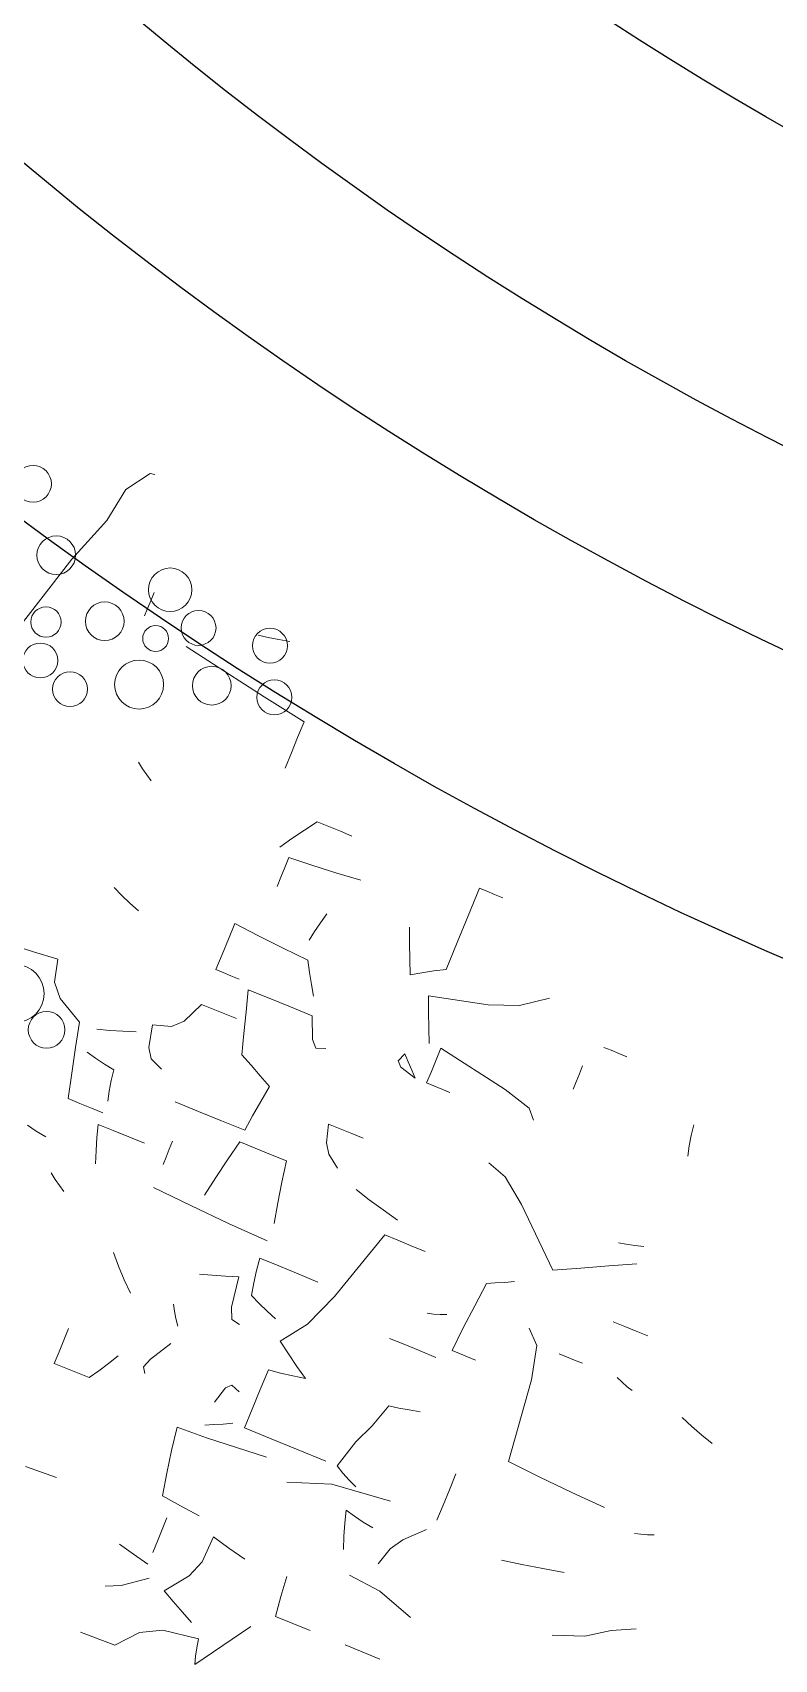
# Model space of a CAD drawing. Header units: metres. Extents: x -325 to 301, y -147 to 149.
# Drawn here: x 16.874 to 17.513, y 81.326 to 82.729 of the extents above; entities that cross this region are included whole.
import ezdxf

# ---------------------------------------------------------------- set-up
doc = ezdxf.new("R2010")
doc.units = ezdxf.units.M
doc.layers.add('-AUX-QAD', color=5, linetype='Continuous', plot=False)
doc.layers.add('-AUX_MON', color=3, linetype='Continuous', plot=False)
doc.layers.add('05-VEG-sec plano 2_', color=251, linetype='Continuous', lineweight=18)
doc.layers.add('10-DET_TERRENY_compactat', color=252, linetype='Continuous')

# ---------------------------------------------------------------- blocks, each defined once
blk = doc.blocks.new('arbusto')
at = {"color": 0}
for p, q in [((84.9598, 110.0241), (84.9602, 110.0311)), ((85.0665, 110.0276), (85.0581, 110.0264)), ((85.0753, 110.029), (85.0665, 110.0276)), ((84.959, 110.0111), (84.9593, 110.0174)), ((84.9593, 110.0174), (84.9598, 110.0241)), ((85.0581, 110.0264), (85.05, 110.0256)), ((85.0341, 109.9895), (84.9983, 109.9987)), ((85.0703, 109.9805), (85.0341, 109.9895)), ((85.1068, 109.972), (85.0703, 109.9805)), ((85.106, 109.9583), (85.1068, 109.972)), ((85.1052, 109.9451), (85.106, 109.9583)), ((85.1044, 109.9321), (85.1052, 109.9451)), ((84.9969, 109.8949), (84.9921, 109.8989)), ((85.1425, 109.8997), (85.1349, 109.8901)), ((85.1524, 109.8991), (85.1425, 109.8997)), ((85.1624, 109.8984), (85.1524, 109.8991)), ((85.1724, 109.8978), (85.1624, 109.8984)), ((85.0017, 109.8913), (84.9969, 109.8949)), ((85.0065, 109.888), (85.0017, 109.8913)), ((85.1349, 109.8901), (85.1276, 109.8805)), ((85.2822, 109.8911), (85.2807, 109.8674)), ((85.2885, 109.8907), (85.2822, 109.8911)), ((85.2952, 109.8903), (85.2885, 109.8907)), ((85.3022, 109.8899), (85.2952, 109.8903)), ((85.1276, 109.8805), (85.1207, 109.8709)), ((85.1303, 109.8653), (85.1298, 109.8567)), ((85.1504, 109.8654), (85.1303, 109.8653)), ((85.1704, 109.8659), (85.1504, 109.8654)), ((85.1905, 109.8667), (85.1704, 109.8659)), ((85.2807, 109.8674), (85.2793, 109.8442)), ((85.1293, 109.8484), (85.1288, 109.8404)), ((85.1298, 109.8567), (85.1293, 109.8484)), ((85.1734, 109.8326), (85.1709, 109.8241)), ((85.2435, 109.8314), (85.2392, 109.8436)), ((85.2793, 109.8442), (85.2779, 109.8212)), ((85.1709, 109.8241), (85.1687, 109.8159)), ((85.2477, 109.8194), (85.2435, 109.8314)), ((85.252, 109.8078), (85.2477, 109.8194)), ((85.2779, 109.8212), (85.2689, 109.8168)), ((85.3634, 109.826), (85.3425, 109.8126)), ((85.1687, 109.8159), (85.1669, 109.808)), ((85.2604, 109.8123), (85.252, 109.8078)), ((85.2689, 109.8168), (85.2604, 109.8123)), ((85.3425, 109.8126), (85.3187, 109.805)), ((85.0138, 109.7937), (85.006, 109.7978)), ((85.0218, 109.7899), (85.0138, 109.7937)), ((85.1064, 109.8017), (85.1055, 109.788)), ((85.1275, 109.7984), (85.1064, 109.8017)), ((85.1491, 109.7954), (85.1275, 109.7984)), ((85.171, 109.7927), (85.1491, 109.7954)), ((85.3187, 109.805), (85.2714, 109.7966)), ((85.2714, 109.7966), (85.2756, 109.7843)), ((85.4233, 109.8023), (85.417, 109.8026)), ((85.43, 109.8018), (85.4233, 109.8023)), ((85.437, 109.8014), (85.43, 109.8018)), ((85.0303, 109.7863), (85.0218, 109.7899)), ((85.1055, 109.788), (85.1047, 109.7748)), ((85.1754, 109.7837), (85.171, 109.7927)), ((85.1799, 109.7752), (85.1754, 109.7837)), ((85.2756, 109.7843), (85.2799, 109.7723)), ((85.4054, 109.7763), (85.4058, 109.7833)), ((85.1047, 109.7748), (85.1039, 109.7618)), ((85.1844, 109.7668), (85.1799, 109.7752)), ((85.2799, 109.7723), (85.2842, 109.7607)), ((85.4046, 109.7633), (85.405, 109.7696)), ((85.405, 109.7696), (85.4054, 109.7763)), ((85.1039, 109.7618), (85.1102, 109.7614)), ((85.1102, 109.7614), (85.1169, 109.761)), ((85.1169, 109.761), (85.1239, 109.7605)), ((85.1336, 109.7549), (85.1375, 109.7377)), ((85.1516, 109.7538), (85.1336, 109.7549)), ((85.2942, 109.7601), (85.2936, 109.7501)), ((85.3534, 109.7455), (85.2942, 109.7601)), ((85.5058, 109.7584), (85.505, 109.7672)), ((85.507, 109.7501), (85.5058, 109.7584)), ((85.1698, 109.7527), (85.1516, 109.7538)), ((85.1885, 109.7516), (85.1698, 109.7527)), ((85.1948, 109.7337), (85.1885, 109.7516)), ((85.2651, 109.7396), (85.2683, 109.7467)), ((85.2683, 109.7467), (85.273, 109.7414)), ((85.273, 109.7414), (85.2777, 109.7361)), ((85.2936, 109.7501), (85.293, 109.7401)), ((85.3763, 109.7376), (85.3534, 109.7455)), ((85.5085, 109.7419), (85.507, 109.7501)), ((84.9616, 109.7285), (84.9416, 109.728)), ((84.9817, 109.7292), (84.9616, 109.7285)), ((84.9852, 109.7108), (84.9817, 109.7292)), ((85.1021, 109.7318), (85.0932, 109.7146)), ((85.1121, 109.7312), (85.1021, 109.7318)), ((85.1221, 109.7306), (85.1121, 109.7312)), ((85.132, 109.73), (85.1221, 109.7306)), ((85.1375, 109.7377), (85.1415, 109.7207)), ((85.1996, 109.7282), (85.1948, 109.7337)), ((85.2072, 109.7304), (85.1996, 109.7282)), ((85.2687, 109.7355), (85.2651, 109.7396)), ((85.2824, 109.7308), (85.2687, 109.7355)), ((85.2777, 109.7361), (85.2824, 109.7308)), ((85.293, 109.7401), (85.2923, 109.7302)), ((85.2923, 109.7302), (85.2986, 109.7298)), ((85.2986, 109.7298), (85.3054, 109.7294)), ((85.3054, 109.7294), (85.3123, 109.7289)), ((85.3825, 109.7296), (85.3763, 109.7376)), ((85.1415, 109.7207), (85.1455, 109.7041)), ((84.9936, 109.6999), (84.9852, 109.7108)), ((85.085, 109.7073), (85.0703, 109.7037)), ((85.0703, 109.7037), (85.0733, 109.6857)), ((85.0932, 109.7146), (85.085, 109.7073)), ((85.1455, 109.7041), (85.1551, 109.6985)), ((85.0142, 109.6871), (84.9936, 109.6999)), ((85.0495, 109.6913), (85.0393, 109.6886)), ((85.0597, 109.6944), (85.0495, 109.6913)), ((85.1551, 109.6985), (85.1648, 109.6929)), ((85.1648, 109.6929), (85.1745, 109.6873)), ((85.0179, 109.6669), (85.0142, 109.6871)), ((85.0393, 109.6886), (85.0292, 109.6862)), ((85.0733, 109.6857), (85.078, 109.6776)), ((85.078, 109.6776), (85.0884, 109.6726)), ((85.1745, 109.6873), (85.1717, 109.6737)), ((85.3757, 109.6794), (85.3598, 109.6859)), ((85.3954, 109.6626), (85.3757, 109.6794)), ((85.0217, 109.6466), (85.0179, 109.6669)), ((85.0358, 109.6638), (85.0279, 109.6663)), ((85.044, 109.6616), (85.0358, 109.6638)), ((85.1717, 109.6737), (85.1691, 109.6606)), ((85.2288, 109.6739), (85.232, 109.6593)), ((85.2388, 109.6733), (85.2288, 109.6739)), ((85.2487, 109.6727), (85.2388, 109.6733)), ((85.2587, 109.6721), (85.2487, 109.6727)), ((85.0526, 109.6597), (85.044, 109.6616)), ((85.0533, 109.651), (85.0526, 109.6597)), ((85.0546, 109.6426), (85.0533, 109.651)), ((85.1271, 109.6501), (85.1072, 109.6514)), ((85.1691, 109.6606), (85.1671, 109.6477)), ((85.232, 109.6593), (85.2367, 109.6512)), ((85.2367, 109.6512), (85.2469, 109.6428)), ((85.4359, 109.6211), (85.3954, 109.6626)), ((85.4847, 109.6595), (85.4783, 109.6586)), ((85.4915, 109.6608), (85.4847, 109.6595)), ((85.4986, 109.6624), (85.4915, 109.6608)), ((85.0255, 109.6263), (85.0217, 109.6466)), ((85.056, 109.6345), (85.0546, 109.6426)), ((85.1471, 109.6489), (85.1271, 109.6501)), ((85.1671, 109.6477), (85.1471, 109.6489)), ((85.1664, 109.6377), (85.1617, 109.621)), ((85.1795, 109.6369), (85.1664, 109.6377)), ((85.4771, 109.6387), (85.4565, 109.6299)), ((85.4977, 109.6474), (85.4771, 109.6387)), ((85.0355, 109.6257), (85.0255, 109.6263)), ((85.0454, 109.6251), (85.0355, 109.6257)), ((85.0554, 109.6245), (85.0454, 109.6251)), ((85.1927, 109.6361), (85.1795, 109.6369)), ((85.2064, 109.6352), (85.1927, 109.6361)), ((85.2084, 109.6181), (85.2064, 109.6352)), ((85.279, 109.6271), (85.2663, 109.6316)), ((85.2921, 109.623), (85.279, 109.6271)), ((85.4565, 109.6299), (85.4359, 109.6211)), ((85.0548, 109.6145), (85.0572, 109.6043)), ((85.0678, 109.6137), (85.0548, 109.6145)), ((85.0811, 109.6129), (85.0678, 109.6137)), ((85.0947, 109.6121), (85.0811, 109.6129)), ((85.1145, 109.6071), (85.1149, 109.6139)), ((85.1149, 109.6139), (85.1153, 109.6208)), ((85.1617, 109.621), (85.1574, 109.6045)), ((85.2106, 109.6012), (85.2084, 109.6181)), ((85.3056, 109.6191), (85.2921, 109.623)), ((85.0572, 109.6043), (85.0599, 109.5942)), ((85.1141, 109.6008), (85.1145, 109.6071)), ((85.1574, 109.6045), (85.1534, 109.5884)), ((85.2133, 109.5847), (85.2106, 109.6012)), ((85.2997, 109.6045), (85.2776, 109.545)), ((85.3109, 109.6038), (85.2997, 109.6045)), ((85.3226, 109.6031), (85.3109, 109.6038)), ((85.3346, 109.6023), (85.3226, 109.6031)), ((85.4026, 109.5994), (85.3956, 109.5966)), ((85.4098, 109.6027), (85.4026, 109.5994)), ((85.0097, 109.5935), (85.0016, 109.5958)), ((85.0183, 109.5917), (85.0097, 109.5935)), ((85.0599, 109.5942), (85.0629, 109.5839)), ((85.3892, 109.594), (85.386, 109.5741)), ((85.3956, 109.5966), (85.3892, 109.594)), ((85.5046, 109.5969), (85.4946, 109.5975)), ((85.5146, 109.5963), (85.5046, 109.5969)), ((85.5245, 109.5957), (85.5146, 109.5963)), ((85.1457, 109.5769), (85.1129, 109.5809)), ((85.1788, 109.5731), (85.1457, 109.5769)), ((85.2124, 109.5698), (85.1788, 109.5731)), ((85.386, 109.5741), (85.383, 109.5543)), ((85.0365, 109.5618), (85.0318, 109.5658)), ((85.0413, 109.5583), (85.0365, 109.5618)), ((85.3671, 109.5603), (85.362, 109.5586)), ((85.4431, 109.56), (85.4329, 109.5712)), ((85.4479, 109.5325), (85.4431, 109.56)), ((85.4685, 109.559), (85.4622, 109.5594)), ((85.0461, 109.5549), (85.0413, 109.5583)), ((85.2277, 109.5538), (85.2114, 109.5548)), ((85.2114, 109.5548), (85.2121, 109.5447)), ((85.2444, 109.5528), (85.2277, 109.5538)), ((85.2613, 109.5517), (85.2444, 109.5528)), ((85.3569, 109.5572), (85.3518, 109.5562)), ((85.362, 109.5586), (85.3569, 109.5572)), ((85.383, 109.5543), (85.3805, 109.5344)), ((85.4752, 109.5586), (85.4685, 109.559)), ((85.4822, 109.5582), (85.4752, 109.5586)), ((85.517, 109.5541), (85.5121, 109.5564)), ((85.5219, 109.552), (85.517, 109.5541)), ((85.5268, 109.5504), (85.5219, 109.552)), ((85.2002, 109.5354), (85.19, 109.5324)), ((85.2026, 109.5106), (85.2002, 109.5354)), ((85.2121, 109.5447), (85.2132, 109.5346)), ((85.2132, 109.5346), (85.2146, 109.5245)), ((85.2776, 109.545), (85.2642, 109.5172)), ((85.3805, 109.5344), (85.3868, 109.534)), ((85.3868, 109.534), (85.3935, 109.5336)), ((85.3935, 109.5336), (85.4005, 109.5332)), ((85.5811, 109.5384), (85.5714, 109.5427)), ((85.5909, 109.5345), (85.5811, 109.5384)), ((85.6007, 109.5309), (85.5909, 109.5345)), ((85.1067, 109.5124), (85.0992, 109.5216)), ((85.1798, 109.5297), (85.1697, 109.5273)), ((85.19, 109.5324), (85.1798, 109.5297)), ((85.2146, 109.5245), (85.2224, 109.5203)), ((85.2224, 109.5203), (85.2304, 109.5166)), ((85.343, 109.5267), (85.33, 109.5275)), ((85.3562, 109.5259), (85.343, 109.5267)), ((85.3699, 109.525), (85.3562, 109.5259)), ((85.4514, 109.4649), (85.4479, 109.5325)), ((85.1144, 109.5037), (85.1067, 109.5124)), ((85.2059, 109.5013), (85.2026, 109.5106)), ((85.2304, 109.5166), (85.2389, 109.513)), ((85.2642, 109.5172), (85.248, 109.4974)), ((85.1226, 109.4951), (85.1144, 109.5037)), ((85.1606, 109.4928), (85.1579, 109.498)), ((85.2131, 109.4996), (85.2059, 109.5013)), ((85.248, 109.4974), (85.2575, 109.4899)), ((85.1635, 109.4876), (85.1606, 109.4928)), ((85.1669, 109.4824), (85.1635, 109.4876)), ((85.2575, 109.4899), (85.2671, 109.4825)), ((85.2671, 109.4825), (85.2767, 109.4756)), ((85.2465, 109.4725), (85.2454, 109.4556)), ((85.2565, 109.4732), (85.2465, 109.4725)), ((85.2666, 109.4743), (85.2565, 109.4732)), ((85.2767, 109.4756), (85.2666, 109.4743)), ((85.3469, 109.4763), (85.3394, 109.4568)), ((85.355, 109.4771), (85.3469, 109.4763)), ((85.3633, 109.4784), (85.355, 109.4771)), ((85.3721, 109.4798), (85.3633, 109.4784)), ((85.166, 109.4674), (85.1546, 109.4503)), ((85.2454, 109.4556), (85.2444, 109.4388)), ((85.3394, 109.4568), (85.331, 109.4406)), ((85.4792, 109.4612), (85.4514, 109.4649)), ((85.5073, 109.4578), (85.4792, 109.4612)), ((85.5359, 109.4547), (85.5073, 109.4578)), ((85.0837, 109.4324), (85.0843, 109.4424)), ((85.0843, 109.4424), (85.0849, 109.4524)), ((85.1295, 109.4446), (85.124, 109.4362)), ((85.1546, 109.4503), (85.1515, 109.4427)), ((85.1515, 109.4427), (85.1542, 109.4381)), ((85.2188, 109.448), (85.2141, 109.4344)), ((85.2229, 109.4517), (85.2188, 109.448)), ((85.23, 109.4485), (85.2229, 109.4517)), ((85.5703, 109.4439), (85.5652, 109.4429)), ((85.5754, 109.4453), (85.5703, 109.4439)), ((85.5805, 109.4469), (85.5754, 109.4453)), ((85.0831, 109.4224), (85.0837, 109.4324)), ((85.124, 109.4362), (85.1185, 109.4283)), ((85.2444, 109.4388), (85.2434, 109.4226)), ((85.331, 109.4406), (85.3232, 109.4177)), ((85.4141, 109.4284), (85.4149, 109.4421)), ((85.0931, 109.4218), (85.0831, 109.4224)), ((85.103, 109.4212), (85.0931, 109.4218)), ((85.113, 109.4206), (85.103, 109.4212)), ((85.1185, 109.4283), (85.113, 109.4206)), ((85.2193, 109.4171), (85.2128, 109.4144)), ((85.2262, 109.4199), (85.2193, 109.4171)), ((85.2334, 109.4232), (85.2262, 109.4199)), ((85.2434, 109.4226), (85.2664, 109.4212)), ((85.2664, 109.4212), (85.2896, 109.4197)), ((85.2896, 109.4197), (85.3133, 109.4183)), ((85.3232, 109.4177), (85.3293, 109.4136)), ((85.4133, 109.4152), (85.4141, 109.4284)), ((85.2173, 109.4054), (85.1923, 109.4057)), ((85.1923, 109.4057), (85.1941, 109.3868)), ((85.2423, 109.4056), (85.2173, 109.4054)), ((85.2674, 109.4061), (85.2423, 109.4056)), ((85.3725, 109.4046), (85.3239, 109.4023)), ((85.3293, 109.4136), (85.3358, 109.4099)), ((85.3358, 109.4099), (85.3426, 109.4065)), ((85.4125, 109.4022), (85.4133, 109.4152)), ((85.3239, 109.4023), (85.2894, 109.3924)), ((85.4069, 109.3925), (85.3917, 109.3786)), ((85.4882, 109.3905), (85.4717, 109.3885)), ((85.5051, 109.3928), (85.4882, 109.3905)), ((85.5222, 109.3954), (85.5051, 109.3928)), ((85.1941, 109.3868), (85.1963, 109.3684)), ((85.3414, 109.3865), (85.3438, 109.3763)), ((85.3493, 109.384), (85.3414, 109.3865)), ((85.3574, 109.3818), (85.3493, 109.384)), ((85.366, 109.38), (85.3574, 109.3818)), ((85.3917, 109.3786), (85.3846, 109.3686)), ((85.1963, 109.3684), (85.1989, 109.3502)), ((85.3438, 109.3763), (85.3464, 109.3662)), ((85.3464, 109.3662), (85.3495, 109.3559)), ((85.3846, 109.3686), (85.3794, 109.3541)), ((85.5909, 109.3712), (85.5726, 109.3634)), ((85.5541, 109.3523), (85.5292, 109.3449)), ((85.5726, 109.3634), (85.5541, 109.3523)), ((85.1989, 109.3502), (85.215, 109.3472)), ((85.215, 109.3472), (85.2316, 109.3444)), ((85.1142, 109.3366), (85.0878, 109.337)), ((85.2073, 109.3246), (85.2079, 109.3346)), ((85.2479, 109.3321), (85.2458, 109.3102)), ((85.2626, 109.3275), (85.2479, 109.3321)), ((85.2774, 109.3233), (85.2626, 109.3275)), ((85.3877, 109.3339), (85.3607, 109.3382)), ((85.4175, 109.3217), (85.3877, 109.3339)), ((85.2061, 109.3046), (85.2067, 109.3146)), ((85.2067, 109.3146), (85.2073, 109.3246)), ((85.3136, 109.3211), (85.3143, 109.3043)), ((85.192, 109.2985), (85.1789, 109.3026)), ((85.2458, 109.3102), (85.2397, 109.2963)), ((85.3143, 109.3043), (85.3153, 109.2879)), ((85.2055, 109.2947), (85.192, 109.2985)), ((85.2397, 109.2963), (85.2245, 109.2785)), ((85.3153, 109.2879), (85.3452, 109.2861)), ((85.2099, 109.2844), (85.1907, 109.2715)), ((85.2245, 109.2785), (85.2342, 109.2729)), ((85.2994, 109.2739), (85.2885, 109.2595)), ((85.3752, 109.2842), (85.4051, 109.2824)), ((85.1907, 109.2715), (85.1787, 109.267)), ((85.2342, 109.2729), (85.2439, 109.2673)), ((85.2439, 109.2673), (85.2535, 109.2617)), ((85.2336, 109.2486), (85.2166, 109.2408)), ((85.2629, 109.2511), (85.2336, 109.2486)), ((85.2638, 109.244), (85.2629, 109.2511)), ((85.2885, 109.2595), (85.2776, 109.2451)), ((85.2166, 109.2408), (85.2012, 109.2248)), ((85.2651, 109.2372), (85.2638, 109.244)), ((85.2667, 109.2308), (85.2651, 109.2372)), ((85.2776, 109.2451), (85.2667, 109.2308)), ((85.2012, 109.2248), (85.1721, 109.2258))]:
    blk.add_line(p, q, dxfattribs=at)
blk = doc.blocks.new('ccddddddddddd')
blk.add_lwpolyline([(90.2324, 20.0174), (90.2543, 20.0174), (90.3529, 19.9299), (90.4186, 19.7766), (90.5501, 19.5795), (90.7472, 19.2291), (90.9663, 18.7911), (91.2292, 18.2656), (91.514, 17.6524), (91.7769, 17.0831), (91.974, 16.5794), (92.1274, 16.0757), (92.3245, 15.5283), (92.456, 15.1341), (92.4779, 14.8713), (92.5436, 14.6742), (92.6093, 14.5209), (92.6203, 14.4334)])
for centre, radius in [((90.7756, 19.8932), 0.0836), ((90.6233, 19.5867), 0.0883), ((90.0866, 19.5071), 0.0991), ((89.5994, 19.321), 0.0797), ((89.9332, 19.3538), 0.0797), ((90.3604, 19.321), 0.0883), ((90.1194, 19.2772), 0.059), ((90.6249, 19.2781), 0.0692), ((89.5446, 19.091), 0.0797), ((89.8347, 19.102), 0.0883), ((90.1633, 19.0582), 0.1117), ((90.6243, 19.1009), 0.0797), ((90.471, 18.9914), 0.0797), ((90.5142, 17.5809), 0.1319), ((90.3488, 17.4385), 0.0836)]:
    blk.add_circle(centre, radius)

msp = doc.modelspace()

# ---------------------------------------------------------------- hatches: boundary and pattern name
at = {"layer": '10-DET_TERRENY_compactat'}
h = msp.add_hatch(dxfattribs=at)
h.set_pattern_fill('HEX', color=256, scale=0.002, angle=0.5782)
h.set_pattern_definition([(0.578232, (0, -10), (-0.0001109957, 0.0109979625), [0.00635, -0.0127]), (120.578232, (0, -10), (-0.0094690171, -0.0055951064), [0.00635, -0.0127]), (60.578232, (0.00635, -9.999936), (-0.0095800128, 0.0054028561), [0.00635, -0.0127])])
edge = h.paths.add_edge_path(flags=16)
edge.add_arc((18.169, 80.7211), 0.0191, 0, 360)
edge = h.paths.add_edge_path(flags=16)
edge.add_arc((17.8473, 80.822), 0.0191, 0, 360)
edge = h.paths.add_edge_path(flags=16)
edge.add_arc((16.6231, 81.2256), 0.0191, 0, 360)
edge = h.paths.add_edge_path(flags=16)
edge.add_arc((16.2445, 81.3465), 0.0191, 0, 360)
edge = h.paths.add_edge_path(flags=16)
edge.add_arc((15.7756, 81.4967), 0.0191, 0, 360)
edge = h.paths.add_edge_path(flags=16)
edge.add_arc((15.399, 81.6181), 0.0191, 0, 360)
edge = h.paths.add_edge_path(flags=16)
edge.add_arc((15.0204, 81.7402), 0.0191, 0, 360)
edge = h.paths.add_edge_path(flags=16)
edge.add_arc((14.5514, 81.8935), 0.0191, 0, 360)
edge = h.paths.add_edge_path(flags=16)
edge.add_arc((20.169, 80.7211), 0.0191, 0, 360)
edge = h.paths.add_edge_path(flags=16)
edge.add_arc((19.669, 80.7211), 0.0191, 0, 360)
edge = h.paths.add_edge_path(flags=16)
edge.add_arc((19.169, 80.7211), 0.0191, 0, 360)
edge = h.paths.add_edge_path(flags=16)
edge.add_arc((18.669, 80.7211), 0.0191, 0, 360)
edge = h.paths.add_edge_path()
edge.add_line((17.5244, 80.9563), (17.5244, 80.9059))
edge.add_arc((-145.9364, -420.796), 527.6592, 71.881157, 71.953735, ccw=False)
edge.add_line((18.1598, 80.6985), (20.5286, 80.6985))
edge.add_line((20.5286, 80.6985), (20.5286, 80.7485))
edge.add_line((20.5286, 80.7485), (18.1677, 80.7485))
edge.add_line((18.1677, 80.7485), (17.5244, 80.9563))
edge = h.paths.add_edge_path()
edge.add_line((17.4786, 80.925), (17.4589, 80.9424))
edge.add_arc((17.4485, 80.9599), 0.0204, 30.4281, 301.003, ccw=False)
edge.add_line((17.466, 80.9702), (17.0135, 81.1213))
edge.add_arc((16.9997, 81.108), 0.0191, -259.7642, 43.9597, ccw=False)
edge.add_line((16.9963, 81.1269), (14.526, 81.9248))
edge.add_line((14.526, 81.9248), (14.3634, 81.9248))
edge.add_line((14.3634, 81.9248), (14.3634, 81.8967))
edge.add_line((14.3634, 81.8967), (14.4575, 81.8946))
edge.add_arc((-666.8326, -2046.0074), 2234.306, 72.1651353, 72.2464994, ccw=False)
edge = h.paths.add_edge_path(flags=17)
edge.add_line((17.4786, 80.9709), (17.4786, 80.971))
edge.add_line((17.4786, 80.971), (17.4779, 80.9713))
edge.add_arc((17.4687, 80.9545), 0.0191, 58.6235, 61.0692, ccw=False)

# ---------------------------------------------------------------- linework, layer by layer
at = {"layer": '-AUX-QAD'}
for centre, radius in [((18.8197, 84.9467), 3.2831), ((18.8197, 84.9467), 3.0405), ((16.8976, 80.8283), 4.4232), ((16.8976, 80.8283), 4.2075)]:
    msp.add_circle(centre, radius, dxfattribs=at)
at = {"layer": '-AUX_MON'}
for radius in [2.8823, 2.6397]:
    msp.add_circle((18.8197, 84.9467), radius, dxfattribs=at)

# ---------------------------------------------------------------- block references
at = {"layer": '05-VEG-sec plano 2_'}
for name, p, xscale, yscale, zscale, rotation in [('arbusto', (-108.1477, -0.7254), 1.080001674432827, 1.080001674432827, 1.080001674432827, 341.2219139133144), ('ccddddddddddd', (33.3056, 76.0959, 0), -0.1891516853244664, 0.1891516853244665, 0.1891516853244665, 351.5533585797852)]:
    msp.add_blockref(name, p, dxfattribs=dict(at, xscale=xscale, yscale=yscale, zscale=zscale, rotation=rotation))

doc.saveas('drawing.dxf')
